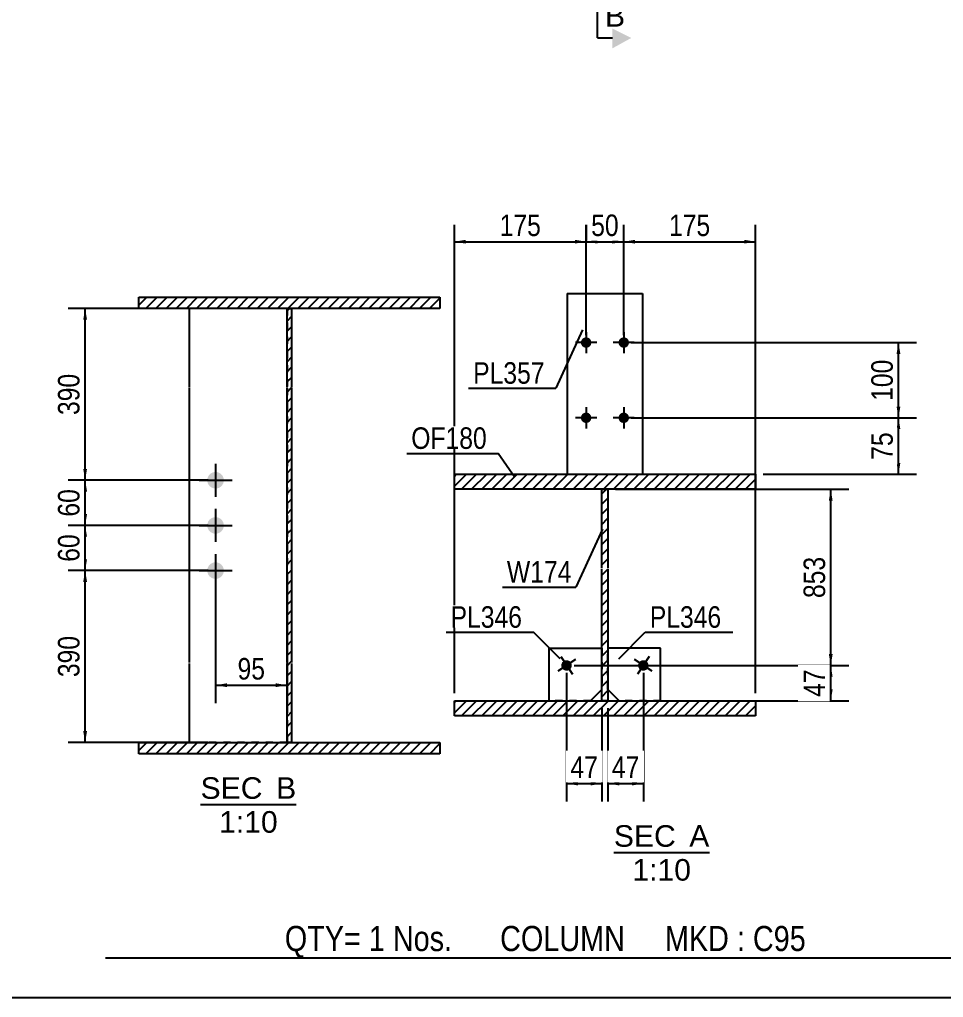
# Model space of a CAD drawing. Header units: millimetres. Extents: x -327 to 85, y -153 to 134.
# Drawn here: x -162.3 to -39.6, y -153.3 to -23.4 of the extents above; entities that cross this region are included whole.
import ezdxf

# ---------------------------------------------------------------- set-up
doc = ezdxf.new("R2010")
doc.units = ezdxf.units.MM
doc.linetypes.add('DXK_LINE_DOT1', pattern=[1.8814, 0.9407, -0.9407])
doc.styles.add('Arial', font='ARIAL.TTF', dxfattribs={"height": 0.2})
doc.styles.add('Arial Narrow', font='ARIALN.TTF', dxfattribs={"height": 0.2})

# ---------------------------------------------------------------- blocks, each defined once
blk = doc.blocks.new('Unknown-623351371-1210')
at = {"color": 5, "linetype": 'Continuous'}
blk.add_line((-324.77, -153.3), (85.23, -153.3), dxfattribs=at)
blk = doc.blocks.new('Unknown-623351371-12 - 5107')
at = {"color": 1, "linetype": 'Continuous'}
blk.add_line((-83.35, -134.03), (-70.66, -134.03), dxfattribs=at)
at = {"color": 0, "linetype": 'Continuous'}
for points in [[(-75.13, -133.28), (-75.13, -130.28), (-83.35, -130.28), (-83.35, -133.28)], [(-70.66, -133.28), (-70.66, -130.28), (-73.33, -130.28), (-73.33, -133.28)], [(-73.11, -137.78), (-73.11, -134.78), (-80.89, -134.78), (-80.89, -137.78)]]:
    blk.add_wipeout(points, dxfattribs=at)
at = {"color": 136, "linetype": 'Continuous', "style": 'Arial'}
for s, height, p in [('SEC', 2.865, (-83.35, -133.28)), ('A', 2.87, (-73.33, -133.28)), ('1:10', 2.865, (-80.89, -137.78))]:
    blk.add_text(s, height=height, dxfattribs=at).set_placement(p)
blk = doc.blocks.new('Unknown-623351371-13 - 8627')
at = {"color": 1, "linetype": 'Continuous'}
blk.add_line((-138.26, -127.66), (-125.57, -127.66), dxfattribs=at)
at = {"color": 0, "linetype": 'Continuous'}
for points in [[(-130.03, -126.91), (-130.03, -123.91), (-138.26, -123.91), (-138.26, -126.91)], [(-125.57, -126.91), (-125.57, -123.91), (-128.23, -123.91), (-128.23, -126.91)], [(-128.02, -131.41), (-128.02, -128.41), (-135.8, -128.41), (-135.8, -131.41)]]:
    blk.add_wipeout(points, dxfattribs=at)
at = {"color": 136, "linetype": 'Continuous', "style": 'Arial'}
for s, height, p in [('SEC', 2.865, (-138.26, -126.91)), ('B', 2.87, (-128.23, -126.91)), ('1:10', 2.865, (-135.8, -131.41))]:
    blk.add_text(s, height=height, dxfattribs=at).set_placement(p)
blk = doc.blocks.new('Part-623351371-5145 - 5107')
at = {"color": 2, "linetype": 'Continuous'}
for p, q in [((-89.53, -59.78), (-79.53, -59.78)), ((-89.53, -59.78), (-89.53, -83.78)), ((-79.53, -59.78), (-79.53, -83.78))]:
    blk.add_line(p, q, dxfattribs=at)
at = {"color": 7, "linetype": 'DXK_LINE_DOT1'}
blk.add_line((-89.53, -83.78), (-79.53, -83.78), dxfattribs=at)
blk = doc.blocks.new('Part-623351371-5116 - 5107')
at = {"linetype": 'Continuous'}
h = blk.add_hatch(dxfattribs=at)
h.set_pattern_fill('', scale=0.3, style=0, pattern_type=0)
h.set_pattern_definition([(45, (-64.5305, -85.784), (-0.67352, 0.67352), [])])
h.paths.add_polyline_path([(-104.53, -85.78), (-64.53, -85.78), (-64.53, -83.78), (-104.53, -83.78)])
at = {"color": 2, "linetype": 'Continuous'}
for p, q in [((-104.53, -85.78), (-104.53, -83.78)), ((-104.53, -83.78), (-64.53, -83.78)), ((-64.53, -83.78), (-64.53, -85.78)), ((-64.53, -85.78), (-104.53, -85.78))]:
    blk.add_line(p, q, dxfattribs=at)
blk = doc.blocks.new('Part-623351371-5123 - 5107')
at = {"linetype": 'Continuous'}
h = blk.add_hatch(dxfattribs=at)
h.set_pattern_fill('', scale=0.3, style=0, pattern_type=0)
h.set_pattern_definition([(45, (-64.5305, -115.884), (-0.67352, 0.67352), [])])
h.paths.add_polyline_path([(-104.53, -115.88), (-64.53, -115.88), (-64.53, -113.88), (-104.53, -113.88)])
at = {"color": 2, "linetype": 'Continuous'}
for p, q in [((-104.53, -115.88), (-104.53, -113.88)), ((-104.53, -113.88), (-64.53, -113.88)), ((-64.53, -113.88), (-64.53, -115.88)), ((-64.53, -115.88), (-104.53, -115.88))]:
    blk.add_line(p, q, dxfattribs=at)
blk = doc.blocks.new('Bolt-623351371-5187 - 5107')
at = {"linetype": 'Continuous'}
for points in [[(-86.33, -66.28, -1), (-87.73, -66.28, -1)], [(-81.33, -66.28, -1), (-82.73, -66.28, -1)], [(-86.33, -76.28, -1), (-87.73, -76.28, -1)], [(-81.33, -76.28, -1), (-82.73, -76.28, -1)]]:
    blk.add_hatch(color=3, dxfattribs=at).paths.add_polyline_path(points)
at = {"color": 3, "linetype": 'Continuous'}
for p, q in [((-87.03, -64.88), (-87.03, -67.68)), ((-82.03, -64.88), (-82.03, -67.68)), ((-85.63, -66.28), (-88.43, -66.28)), ((-80.63, -66.28), (-83.43, -66.28)), ((-87.03, -74.88), (-87.03, -77.68)), ((-82.03, -74.88), (-82.03, -77.68)), ((-85.63, -76.28), (-88.43, -76.28)), ((-80.63, -76.28), (-83.43, -76.28))]:
    blk.add_line(p, q, dxfattribs=at)
blk = doc.blocks.new('Part-623351371-5146 - 5107')
at = {"color": 2, "linetype": 'Continuous'}
for p, q in [((-91.93, -113.88), (-91.93, -106.88)), ((-91.93, -106.88), (-84.93, -106.88)), ((-84.93, -112.38), (-86.43, -113.88))]:
    blk.add_line(p, q, dxfattribs=at)
at = {"color": 7, "linetype": 'DXK_LINE_DOT1'}
for p, q in [((-84.93, -106.88), (-84.93, -112.38)), ((-86.43, -113.88), (-91.93, -113.88))]:
    blk.add_line(p, q, dxfattribs=at)
blk = doc.blocks.new('Part-623351371-5149 - 5107')
at = {"color": 2, "linetype": 'Continuous'}
for p, q in [((-77.13, -106.88), (-84.13, -106.88)), ((-77.13, -113.88), (-77.13, -106.88)), ((-82.63, -113.88), (-84.13, -112.38))]:
    blk.add_line(p, q, dxfattribs=at)
at = {"color": 7, "linetype": 'DXK_LINE_DOT1'}
for p, q in [((-84.13, -112.38), (-84.13, -106.88)), ((-77.13, -113.88), (-82.63, -113.88))]:
    blk.add_line(p, q, dxfattribs=at)
blk = doc.blocks.new('Part-623351371-5172 - 5107')
at = {"linetype": 'Continuous'}
h = blk.add_hatch(dxfattribs=at)
h.set_pattern_fill('', scale=0.3, style=0, pattern_type=0)
h.set_pattern_definition([(45, (-84.1305, -113.884), (-0.67352, 0.67352), [])])
h.paths.add_polyline_path([(-84.93, -113.88), (-84.13, -113.88), (-84.13, -85.78), (-84.93, -85.78)])
at = {"color": 2, "linetype": 'Continuous'}
for p, q in [((-84.93, -96.28), (-84.93, -85.78)), ((-84.93, -85.78), (-84.13, -85.78)), ((-84.13, -85.78), (-84.13, -96.28)), ((-84.93, -113.88), (-84.93, -96.38)), ((-84.13, -96.38), (-84.13, -113.88)), ((-84.13, -113.88), (-84.93, -113.88))]:
    blk.add_line(p, q, dxfattribs=at)
blk = doc.blocks.new('Bolt-623351371-5188 - 5107')
at = {"linetype": 'Continuous'}
blk.add_hatch(color=3, dxfattribs=at).paths.add_polyline_path([(-89.05, -108.8, -1), (-90.22, -109.57, -1)])
at = {"color": 3, "linetype": 'Continuous'}
for p, q in [((-88.46, -108.41), (-90.8, -109.95)), ((-90.4, -108.01), (-88.86, -110.35))]:
    blk.add_line(p, q, dxfattribs=at)
blk = doc.blocks.new('Bolt-623351371-5191 - 5107')
at = {"linetype": 'Continuous'}
blk.add_hatch(color=3, dxfattribs=at).paths.add_polyline_path([(-78.85, -109.57, -1), (-80.02, -108.8, -1)])
at = {"color": 3, "linetype": 'Continuous'}
for p, q in [((-78.26, -109.95), (-80.6, -108.41)), ((-78.66, -108.01), (-80.2, -110.35))]:
    blk.add_line(p, q, dxfattribs=at)
blk = doc.blocks.new('Part-623351371-8679 - 8627')
at = {"color": 2, "linetype": 'Continuous'}
for p, q in [((-139.77, -61.75), (-139.77, -72.25)), ((-139.77, -72.35), (-139.77, -108.81)), ((-139.77, -108.91), (-139.77, -119.41))]:
    blk.add_line(p, q, dxfattribs=at)
at = {"color": 7, "linetype": 'DXK_LINE_DOT1'}
for p, q in [((-126.77, -61.75), (-139.77, -61.75)), ((-126.77, -61.75), (-126.77, -72.25)), ((-126.77, -72.35), (-126.77, -108.81)), ((-126.77, -108.91), (-126.77, -119.41)), ((-126.77, -119.41), (-139.77, -119.41))]:
    blk.add_line(p, q, dxfattribs=at)
blk = doc.blocks.new('Part-623351371-8639 - 8627')
at = {"linetype": 'Continuous'}
h = blk.add_hatch(dxfattribs=at)
h.set_pattern_fill('', scale=0.3, style=0, pattern_type=0)
h.set_pattern_definition([(45, (-106.47405, -61.7472), (-0.67352, 0.67352), [])])
h.paths.add_polyline_path([(-146.47, -61.75), (-106.47, -61.75), (-106.47, -60.25), (-146.47, -60.25)])
at = {"color": 2, "linetype": 'Continuous'}
for p, q in [((-146.47, -61.75), (-146.47, -60.25)), ((-146.47, -60.25), (-106.47, -60.25)), ((-106.47, -60.25), (-106.47, -61.75)), ((-106.47, -61.75), (-146.47, -61.75))]:
    blk.add_line(p, q, dxfattribs=at)
blk = doc.blocks.new('Part-623351371-8642 - 8627')
at = {"linetype": 'Continuous'}
h = blk.add_hatch(dxfattribs=at)
h.set_pattern_fill('', scale=0.3, style=0, pattern_type=0)
h.set_pattern_definition([(45, (-126.17405, -119.4113), (-0.673519, 0.673519), [])])
h.paths.add_polyline_path([(-126.77, -119.41), (-126.17, -119.41), (-126.17, -61.75), (-126.77, -61.75)])
at = {"color": 2, "linetype": 'Continuous'}
for p, q in [((-126.77, -72.25), (-126.77, -61.75)), ((-126.77, -61.75), (-126.17, -61.75)), ((-126.17, -61.75), (-126.17, -72.25)), ((-126.77, -108.81), (-126.77, -72.35)), ((-126.17, -72.35), (-126.17, -108.81)), ((-126.77, -119.41), (-126.77, -108.91)), ((-126.17, -108.91), (-126.17, -119.41)), ((-126.17, -119.41), (-126.77, -119.41))]:
    blk.add_line(p, q, dxfattribs=at)
blk = doc.blocks.new('Part-623351371-8644 - 8627')
at = {"linetype": 'Continuous'}
h = blk.add_hatch(dxfattribs=at)
h.set_pattern_fill('', scale=0.3, style=0, pattern_type=0)
h.set_pattern_definition([(45, (-106.47405, -120.9113), (-0.67352, 0.67352), [])])
h.paths.add_polyline_path([(-146.47, -120.91), (-106.47, -120.91), (-106.47, -119.41), (-146.47, -119.41)])
at = {"color": 2, "linetype": 'Continuous'}
for p, q in [((-146.47, -120.91), (-146.47, -119.41)), ((-146.47, -119.41), (-106.47, -119.41)), ((-106.47, -119.41), (-106.47, -120.91)), ((-106.47, -120.91), (-146.47, -120.91))]:
    blk.add_line(p, q, dxfattribs=at)
blk = doc.blocks.new('Bolt-623351371-8721 - 8627')
at = {"linetype": 'Continuous'}
for points in [[(-136.27, -83.48, -1), (-136.27, -85.68, -1)], [(-136.27, -89.48, -1), (-136.27, -91.68, -1)], [(-136.27, -95.48, -1), (-136.27, -97.68, -1)]]:
    blk.add_hatch(color=3, dxfattribs=at).paths.add_polyline_path(points)
at = {"color": 3, "linetype": 'Continuous'}
for p, q in [((-136.27, -82.38), (-136.27, -86.78)), ((-138.47, -84.58), (-134.07, -84.58)), ((-136.27, -88.38), (-136.27, -92.78)), ((-138.47, -90.58), (-134.07, -90.58)), ((-136.27, -94.38), (-136.27, -98.78)), ((-138.47, -96.58), (-134.07, -96.58))]:
    blk.add_line(p, q, dxfattribs=at)
blk = doc.blocks.new('StraightDimension-623351371-5297 - 5107')
at = {"linetype": 'Continuous'}
for points in [[(-85.53, -53.13), (-87.03, -52.88), (-85.53, -52.63)], [(-83.53, -52.63), (-82.03, -52.88), (-83.53, -53.13)]]:
    blk.add_hatch(color=7, dxfattribs=at).paths.add_polyline_path(points)
at = {"color": 7, "linetype": 'Continuous'}
for p, q in [((-87.03, -65.28), (-87.03, -50.63)), ((-82.03, -65.28), (-82.03, -50.63)), ((-87.03, -52.88), (-82.03, -52.88))]:
    blk.add_line(p, q, dxfattribs=at)
at = {"color": 0}
blk.add_wipeout([(-82.1, -52.73), (-82.1, -48.53), (-86.96, -48.53), (-86.96, -52.73)], dxfattribs=at)
at = {"color": 3, "style": 'Arial Narrow'}
blk.add_text('50', height=2.863, dxfattribs=at).set_placement((-86.36, -52.13))
blk = doc.blocks.new('StraightDimension-623351371-5308 - 5107')
at = {"linetype": 'Continuous'}
for points in [[(-54.78, -87.28), (-54.53, -85.78), (-54.28, -87.28)], [(-54.28, -107.68), (-54.53, -109.18), (-54.78, -107.68)]]:
    blk.add_hatch(color=7, dxfattribs=at).paths.add_polyline_path(points)
at = {"color": 7, "linetype": 'Continuous'}
for p, q in [((-83.13, -85.78), (-52.13, -85.78)), ((-54.53, -109.18), (-54.53, -85.78)), ((-88.63, -109.18), (-52.13, -109.18))]:
    blk.add_line(p, q, dxfattribs=at)
at = {"color": 0}
blk.add_wipeout([(-54.68, -94.14), (-58.88, -94.14), (-58.88, -100.83), (-54.68, -100.83)], dxfattribs=at)
at = {"color": 3, "style": 'Arial Narrow'}
blk.add_text('853', height=2.863, rotation=90.0002, dxfattribs=at).set_placement((-55.28, -100.23))
blk = doc.blocks.new('StraightDimension-623351371-5470 - 5107')
at = {"linetype": 'Continuous'}
for points in [[(-45.78, -67.78), (-45.53, -66.28), (-45.28, -67.78)], [(-45.28, -74.78), (-45.53, -76.28), (-45.78, -74.78)]]:
    blk.add_hatch(color=7, dxfattribs=at).paths.add_polyline_path(points)
at = {"color": 7, "linetype": 'Continuous'}
for p, q in [((-81.03, -66.28), (-43.13, -66.28)), ((-45.53, -76.28), (-45.53, -66.28)), ((-81.03, -76.28), (-43.13, -76.28))]:
    blk.add_line(p, q, dxfattribs=at)
at = {"color": 0}
blk.add_wipeout([(-45.68, -67.94), (-49.88, -67.94), (-49.88, -74.63), (-45.68, -74.63)], dxfattribs=at)
at = {"color": 3, "style": 'Arial Narrow'}
blk.add_text('100', height=2.863, rotation=90.0002, dxfattribs=at).set_placement((-46.28, -74.03))
blk = doc.blocks.new('StraightDimension-623351371-5285 - 5107')
at = {"linetype": 'Continuous'}
for points in [[(-82.63, -125.13), (-84.13, -124.88), (-82.63, -124.63)], [(-80.93, -124.63), (-79.43, -124.88), (-80.93, -125.13)]]:
    blk.add_hatch(color=7, dxfattribs=at).paths.add_polyline_path(points)
at = {"color": 7, "linetype": 'Continuous'}
for p, q in [((-79.43, -110.18), (-79.43, -127.28)), ((-84.13, -114.88), (-84.13, -127.28)), ((-84.13, -124.88), (-79.43, -124.88))]:
    blk.add_line(p, q, dxfattribs=at)
at = {"color": 0}
blk.add_wipeout([(-79.35, -124.73), (-79.35, -120.53), (-84.21, -120.53), (-84.21, -124.73)], dxfattribs=at)
at = {"color": 3, "style": 'Arial Narrow'}
blk.add_text('47', height=2.863, dxfattribs=at).set_placement((-83.61, -124.13))
blk = doc.blocks.new('StraightDimension-623351371-5291 - 5107')
at = {"linetype": 'Continuous'}
for points in [[(-88.13, -125.13), (-89.63, -124.88), (-88.13, -124.63)], [(-86.43, -124.63), (-84.93, -124.88), (-86.43, -125.13)]]:
    blk.add_hatch(color=7, dxfattribs=at).paths.add_polyline_path(points)
at = {"color": 7, "linetype": 'Continuous'}
for p, q in [((-89.63, -110.18), (-89.63, -127.28)), ((-84.93, -114.88), (-84.93, -127.28)), ((-89.63, -124.88), (-84.93, -124.88))]:
    blk.add_line(p, q, dxfattribs=at)
at = {"color": 0}
blk.add_wipeout([(-84.85, -124.73), (-84.85, -120.53), (-89.71, -120.53), (-89.71, -124.73)], dxfattribs=at)
at = {"color": 3, "style": 'Arial Narrow'}
blk.add_text('47', height=2.863, dxfattribs=at).set_placement((-89.11, -124.13))
blk = doc.blocks.new('StraightDimension-623351371-5296 - 5107')
at = {"linetype": 'Continuous'}
for points in [[(-80.53, -53.13), (-82.03, -52.88), (-80.53, -52.63)], [(-66.03, -52.63), (-64.53, -52.88), (-66.03, -53.13)]]:
    blk.add_hatch(color=7, dxfattribs=at).paths.add_polyline_path(points)
at = {"color": 7, "linetype": 'Continuous'}
for p, q in [((-82.03, -65.28), (-82.03, -50.63)), ((-64.53, -112.88), (-64.53, -50.63)), ((-82.03, -52.88), (-64.53, -52.88))]:
    blk.add_line(p, q, dxfattribs=at)
at = {"color": 0}
blk.add_wipeout([(-69.94, -52.73), (-69.94, -48.53), (-76.62, -48.53), (-76.62, -52.73)], dxfattribs=at)
at = {"color": 3, "style": 'Arial Narrow'}
blk.add_text('175', height=2.863, dxfattribs=at).set_placement((-76.02, -52.13))
blk = doc.blocks.new('StraightDimension-623351371-5298 - 5107')
at = {"linetype": 'Continuous'}
for points in [[(-103.03, -53.13), (-104.53, -52.88), (-103.03, -52.63)], [(-88.53, -52.63), (-87.03, -52.88), (-88.53, -53.13)]]:
    blk.add_hatch(color=7, dxfattribs=at).paths.add_polyline_path(points)
at = {"color": 7, "linetype": 'Continuous'}
for p, q in [((-104.53, -112.88), (-104.53, -50.63)), ((-87.03, -65.28), (-87.03, -50.63)), ((-104.53, -52.88), (-87.03, -52.88))]:
    blk.add_line(p, q, dxfattribs=at)
at = {"color": 0}
blk.add_wipeout([(-92.44, -52.73), (-92.44, -48.53), (-99.12, -48.53), (-99.12, -52.73)], dxfattribs=at)
at = {"color": 3, "style": 'Arial Narrow'}
blk.add_text('175', height=2.863, dxfattribs=at).set_placement((-98.52, -52.13))
blk = doc.blocks.new('StraightDimension-623351371-5309 - 5107')
at = {"linetype": 'Continuous'}
for points in [[(-54.78, -110.68), (-54.53, -109.18), (-54.28, -110.68)], [(-54.28, -112.38), (-54.53, -113.88), (-54.78, -112.38)]]:
    blk.add_hatch(color=7, dxfattribs=at).paths.add_polyline_path(points)
at = {"color": 7, "linetype": 'Continuous'}
for p, q in [((-88.63, -109.18), (-52.13, -109.18)), ((-54.53, -113.88), (-54.53, -109.18)), ((-83.13, -113.88), (-52.13, -113.88))]:
    blk.add_line(p, q, dxfattribs=at)
at = {"color": 0}
blk.add_wipeout([(-54.68, -109.11), (-58.88, -109.11), (-58.88, -113.96), (-54.68, -113.96)], dxfattribs=at)
at = {"color": 3, "style": 'Arial Narrow'}
blk.add_text('47', height=2.863, rotation=90.0002, dxfattribs=at).set_placement((-55.28, -113.36))
blk = doc.blocks.new('StraightDimension-623351371-5471 - 5107')
at = {"linetype": 'Continuous'}
for points in [[(-45.78, -77.78), (-45.53, -76.28), (-45.28, -77.78)], [(-45.28, -82.28), (-45.53, -83.78), (-45.78, -82.28)]]:
    blk.add_hatch(color=7, dxfattribs=at).paths.add_polyline_path(points)
at = {"color": 7, "linetype": 'Continuous'}
for p, q in [((-81.03, -76.28), (-43.13, -76.28)), ((-45.53, -83.78), (-45.53, -76.28)), ((-63.53, -83.78), (-43.13, -83.78))]:
    blk.add_line(p, q, dxfattribs=at)
at = {"color": 0}
blk.add_wipeout([(-45.68, -77.61), (-49.88, -77.61), (-49.88, -82.46), (-45.68, -82.46)], dxfattribs=at)
at = {"color": 3, "style": 'Arial Narrow'}
blk.add_text('75', height=2.863, rotation=90.0002, dxfattribs=at).set_placement((-46.28, -81.86))
blk = doc.blocks.new('StraightDimension-623351371-8787 - 8627')
at = {"linetype": 'Continuous'}
for points in [[(-153.85, -63.25), (-153.6, -61.75), (-153.35, -63.25)], [(-153.35, -83.08), (-153.6, -84.58), (-153.85, -83.08)]]:
    blk.add_hatch(color=7, dxfattribs=at).paths.add_polyline_path(points)
at = {"color": 7, "linetype": 'Continuous'}
for p, q in [((-137.27, -61.75), (-155.85, -61.75)), ((-153.6, -84.58), (-153.6, -61.75)), ((-137.27, -84.58), (-155.85, -84.58))]:
    blk.add_line(p, q, dxfattribs=at)
at = {"color": 0}
blk.add_wipeout([(-153.75, -69.82), (-157.95, -69.82), (-157.95, -76.51), (-153.75, -76.51)], dxfattribs=at)
at = {"color": 3, "style": 'Arial Narrow'}
blk.add_text('390', height=2.863, rotation=90.0002, dxfattribs=at).set_placement((-154.35, -75.91))
blk = doc.blocks.new('StraightDimension-623351371-8758 - 8627')
at = {"linetype": 'Continuous'}
for points in [[(-134.77, -112.06), (-136.27, -111.81), (-134.77, -111.56)], [(-128.27, -111.56), (-126.77, -111.81), (-128.27, -112.06)]]:
    blk.add_hatch(color=7, dxfattribs=at).paths.add_polyline_path(points)
at = {"color": 7, "linetype": 'Continuous'}
for p, q in [((-136.27, -97.58), (-136.27, -114.21)), ((-126.77, -97.58), (-126.77, -114.21)), ((-136.27, -111.81), (-126.77, -111.81))]:
    blk.add_line(p, q, dxfattribs=at)
at = {"color": 0}
blk.add_wipeout([(-129.1, -111.66), (-129.1, -107.46), (-133.95, -107.46), (-133.95, -111.66)], dxfattribs=at)
at = {"color": 3, "style": 'Arial Narrow'}
blk.add_text('95', height=2.863, dxfattribs=at).set_placement((-133.35, -111.06))
blk = doc.blocks.new('StraightDimension-623351371-8790 - 8627')
at = {"linetype": 'Continuous'}
for points in [[(-153.85, -98.08), (-153.6, -96.58), (-153.35, -98.08)], [(-153.35, -117.91), (-153.6, -119.41), (-153.85, -117.91)]]:
    blk.add_hatch(color=7, dxfattribs=at).paths.add_polyline_path(points)
at = {"color": 7, "linetype": 'Continuous'}
for p, q in [((-137.27, -96.58), (-155.85, -96.58)), ((-153.6, -119.41), (-153.6, -96.58)), ((-137.27, -119.41), (-155.85, -119.41))]:
    blk.add_line(p, q, dxfattribs=at)
at = {"color": 0}
blk.add_wipeout([(-153.75, -104.65), (-157.95, -104.65), (-157.95, -111.34), (-153.75, -111.34)], dxfattribs=at)
at = {"color": 3, "style": 'Arial Narrow'}
blk.add_text('390', height=2.863, rotation=90.0002, dxfattribs=at).set_placement((-154.35, -110.74))
blk = doc.blocks.new('StraightDimension-623351371-9400 - 8627')
at = {"linetype": 'Continuous'}
for points in [[(-153.85, -92.08), (-153.6, -90.58), (-153.35, -92.08)], [(-153.35, -95.08), (-153.6, -96.58), (-153.85, -95.08)]]:
    blk.add_hatch(color=7, dxfattribs=at).paths.add_polyline_path(points)
at = {"color": 7, "linetype": 'Continuous'}
for p, q in [((-137.27, -90.58), (-155.85, -90.58)), ((-153.6, -96.58), (-153.6, -90.58)), ((-137.27, -96.58), (-155.85, -96.58))]:
    blk.add_line(p, q, dxfattribs=at)
at = {"color": 0}
blk.add_wipeout([(-153.75, -91.15), (-157.95, -91.15), (-157.95, -96.01), (-153.75, -96.01)], dxfattribs=at)
at = {"color": 3, "style": 'Arial Narrow'}
blk.add_text('60', height=2.863, rotation=90.0002, dxfattribs=at).set_placement((-154.35, -95.41))
blk = doc.blocks.new('StraightDimension-623351371-9404 - 8627')
at = {"linetype": 'Continuous'}
for points in [[(-153.85, -86.08), (-153.6, -84.58), (-153.35, -86.08)], [(-153.35, -89.08), (-153.6, -90.58), (-153.85, -89.08)]]:
    blk.add_hatch(color=7, dxfattribs=at).paths.add_polyline_path(points)
at = {"color": 7, "linetype": 'Continuous'}
for p, q in [((-137.27, -84.58), (-155.85, -84.58)), ((-153.6, -90.58), (-153.6, -84.58)), ((-137.27, -90.58), (-155.85, -90.58))]:
    blk.add_line(p, q, dxfattribs=at)
at = {"color": 0}
blk.add_wipeout([(-153.75, -85.15), (-157.95, -85.15), (-157.95, -90.01), (-153.75, -90.01)], dxfattribs=at)
at = {"color": 3, "style": 'Arial Narrow'}
blk.add_text('60', height=2.863, rotation=90.0002, dxfattribs=at).set_placement((-154.35, -89.41))
blk = doc.blocks.new('CBS_CALLOFF-623351371-10985')
at = {"color": 7, "linetype": 'Continuous'}
blk.add_line((-150.89, -148.03), (-34.66, -148.05), dxfattribs=at)
at = {"color": 3, "linetype": 'Continuous', "style": 'Arial Narrow'}
blk.add_text('QTY= 1 Nos.      COLUMN     MKD : C95', height=3.3405, dxfattribs=at).set_placement((-127.07, -147.14))
blk = doc.blocks.new('SectionMark-623351371-8738 - 1231')
at = {"color": 7, "linetype": 'Continuous'}
for q in [(-85.53, -20.8), (-83.53, -25.8)]:
    blk.add_line((-85.53, -25.8), q, dxfattribs=at)
at = {"color": 0, "linetype": 'Continuous'}
blk.add_wipeout([(-81.87, -24.3), (-81.87, -21.3), (-84.53, -21.3), (-84.53, -24.3)], dxfattribs=at)
at = {"linetype": 'Continuous'}
blk.add_hatch(color=7, dxfattribs=at).paths.add_polyline_path([(-83.53, -24.55), (-81.03, -25.8), (-83.53, -27.18)])
at = {"color": 136, "linetype": 'Continuous', "style": 'Arial'}
blk.add_text('B', height=2.87, dxfattribs=at).set_placement((-84.53, -24.3))
blk = doc.blocks.new('Mark-623351371-5431 - 5107')
at = {"color": 7, "linetype": 'Continuous'}
blk.add_line((-87.5, -64.61), (-91.04, -72.35), dxfattribs=at)
at = {"color": 0}
blk.add_wipeout([(-92.54, -71.75), (-92.54, -68.75), (-102.04, -68.75), (-102.04, -71.75)], dxfattribs=at)
blk.add_wipeout([(-92.54, -71.75), (-92.54, -68.75), (-102.04, -68.75), (-102.04, -71.75)], dxfattribs=at)
at = {"color": 7, "linetype": 'Continuous'}
blk.add_line((-102.64, -72.35), (-91.04, -72.35), dxfattribs=at)
at = {"color": 3, "style": 'Arial Narrow'}
blk.add_text('PL357', height=2.863, dxfattribs=at).set_placement((-102.04, -71.75))
blk = doc.blocks.new('Mark-623351371-5435 - 5107')
at = {"color": 7, "linetype": 'Continuous'}
blk.add_line((-90.5, -108.31), (-94.04, -104.78), dxfattribs=at)
at = {"color": 0}
blk.add_wipeout([(-95.54, -104.18), (-95.54, -101.18), (-105.04, -101.18), (-105.04, -104.18)], dxfattribs=at)
blk.add_wipeout([(-95.54, -104.18), (-95.54, -101.18), (-105.04, -101.18), (-105.04, -104.18)], dxfattribs=at)
at = {"color": 7, "linetype": 'Continuous'}
blk.add_line((-105.64, -104.78), (-94.04, -104.78), dxfattribs=at)
at = {"color": 3, "style": 'Arial Narrow'}
blk.add_text('PL346', height=2.863, dxfattribs=at).set_placement((-105.04, -104.18))
blk = doc.blocks.new('Mark-623351371-5438 - 5107')
at = {"color": 0}
blk.add_wipeout([(-69.06, -104.18), (-69.06, -101.18), (-78.57, -101.18), (-78.57, -104.18)], dxfattribs=at)
blk.add_wipeout([(-69.06, -104.18), (-69.06, -101.18), (-78.57, -101.18), (-78.57, -104.18)], dxfattribs=at)
at = {"color": 7, "linetype": 'Continuous'}
for p, q in [((-82.7, -108.31), (-79.17, -104.78)), ((-79.17, -104.78), (-67.56, -104.78))]:
    blk.add_line(p, q, dxfattribs=at)
at = {"color": 3, "style": 'Arial Narrow'}
blk.add_text('PL346', height=2.863, dxfattribs=at).set_placement((-78.57, -104.18))
blk = doc.blocks.new('Mark-623351371-5441 - 5107')
at = {"color": 0}
blk.add_wipeout([(-88.98, -98.19), (-88.98, -95.19), (-97.56, -95.19), (-97.56, -98.19)], dxfattribs=at)
blk.add_wipeout([(-88.98, -98.19), (-88.98, -95.19), (-97.56, -95.19), (-97.56, -98.19)], dxfattribs=at)
at = {"color": 7, "linetype": 'Continuous'}
for p in [(-84.84, -91.06), (-98.16, -98.79)]:
    blk.add_line(p, (-88.38, -98.79), dxfattribs=at)
at = {"color": 3, "style": 'Arial Narrow'}
blk.add_text('W174', height=2.863, dxfattribs=at).set_placement((-97.56, -98.19))
blk = doc.blocks.new('Mark-623351371-5464 - 5107')
at = {"color": 7, "linetype": 'Continuous'}
blk.add_line((-96.5, -84.21), (-98.73, -81.01), dxfattribs=at)
at = {"color": 0}
blk.add_wipeout([(-100.23, -80.41), (-100.23, -77.41), (-110.27, -77.41), (-110.27, -80.41)], dxfattribs=at)
blk.add_wipeout([(-100.23, -80.41), (-100.23, -77.41), (-110.27, -77.41), (-110.27, -80.41)], dxfattribs=at)
at = {"color": 7, "linetype": 'Continuous'}
blk.add_line((-110.87, -81.01), (-98.73, -81.01), dxfattribs=at)
at = {"color": 3, "style": 'Arial Narrow'}
blk.add_text('OF180', height=2.863, dxfattribs=at).set_placement((-110.27, -80.41))

msp = doc.modelspace()

# ---------------------------------------------------------------- block references
for name in ['Unknown-623351371-1210', 'Part-623351371-8639 - 8627', 'Part-623351371-5145 - 5107', 'Part-623351371-8679 - 8627', 'Part-623351371-8642 - 8627', 'Bolt-623351371-5187 - 5107', 'Bolt-623351371-8721 - 8627', 'Part-623351371-5116 - 5107', 'Part-623351371-5172 - 5107', 'Part-623351371-5146 - 5107', 'Part-623351371-5149 - 5107', 'Bolt-623351371-5188 - 5107', 'Bolt-623351371-5191 - 5107', 'Part-623351371-5123 - 5107', 'Part-623351371-8644 - 8627', 'CBS_CALLOFF-623351371-10985']:
    msp.add_blockref(name, (0, 0))

# ---------------------------------------------------------------- next in the draw order: block references
for name in ['SectionMark-623351371-8738 - 1231', 'StraightDimension-623351371-5297 - 5107', 'StraightDimension-623351371-8787 - 8627', 'StraightDimension-623351371-5470 - 5107', 'StraightDimension-623351371-5308 - 5107', 'StraightDimension-623351371-8790 - 8627', 'StraightDimension-623351371-8758 - 8627', 'StraightDimension-623351371-5285 - 5107', 'Unknown-623351371-13 - 8627', 'Unknown-623351371-12 - 5107']:
    msp.add_blockref(name, (0, 0))

# ---------------------------------------------------------------- next in the draw order: block references
for name in ['StraightDimension-623351371-5296 - 5107', 'StraightDimension-623351371-9400 - 8627', 'StraightDimension-623351371-5291 - 5107']:
    msp.add_blockref(name, (0, 0))

# ---------------------------------------------------------------- next in the draw order: block references
for name in ['StraightDimension-623351371-5298 - 5107', 'StraightDimension-623351371-5471 - 5107', 'StraightDimension-623351371-9404 - 8627', 'Mark-623351371-5438 - 5107']:
    msp.add_blockref(name, (0, 0))

# ---------------------------------------------------------------- next in the draw order: block references
for name in ['Mark-623351371-5431 - 5107', 'Mark-623351371-5464 - 5107', 'Mark-623351371-5441 - 5107', 'Mark-623351371-5435 - 5107', 'StraightDimension-623351371-5309 - 5107']:
    msp.add_blockref(name, (0, 0))

doc.saveas('drawing.dxf')
